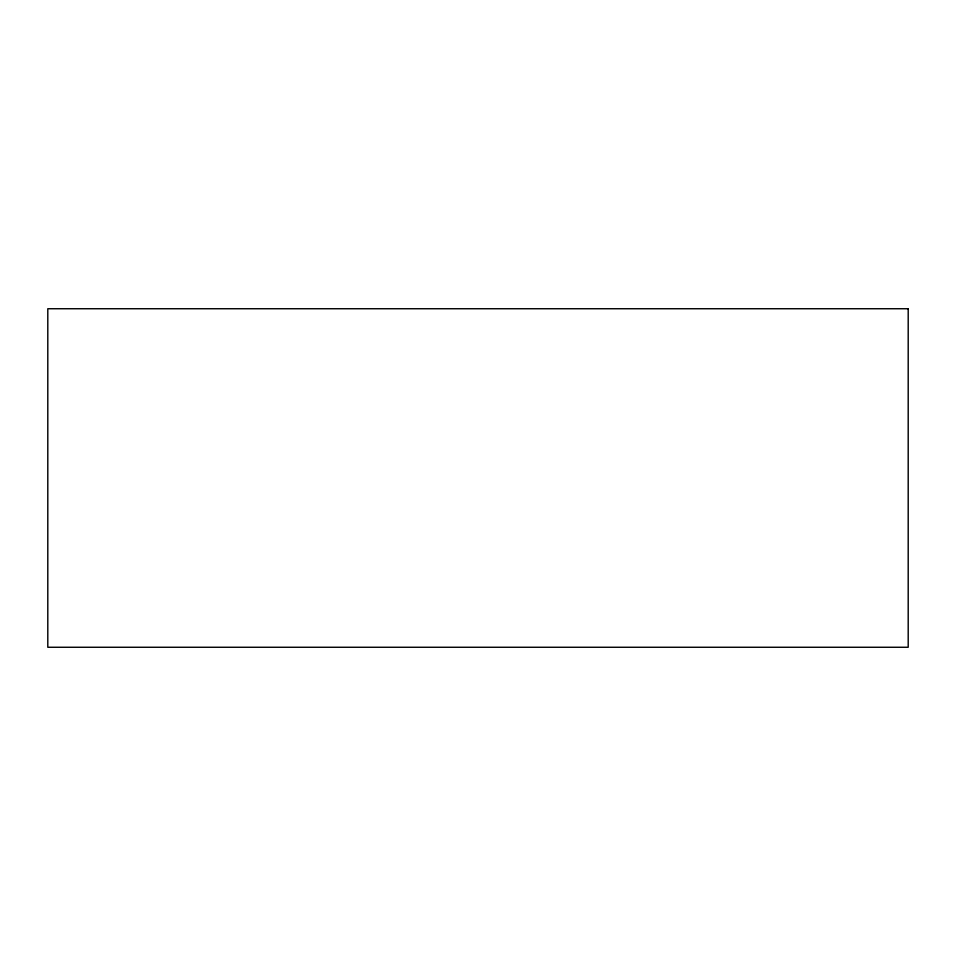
<?xml version="1.0" encoding="UTF-8"?>
<svg xmlns="http://www.w3.org/2000/svg" width="956" height="956" viewBox="0 0 956 956"><rect width="100%" height="100%" fill="white"/><g stroke="black" fill="none" stroke-linecap="round" stroke-linejoin="round"><path stroke-width="1.43" d="M908.2 308.74L47.8 308.74L47.8 647.26L908.2 647.26L908.2 308.74"/></g></svg>
